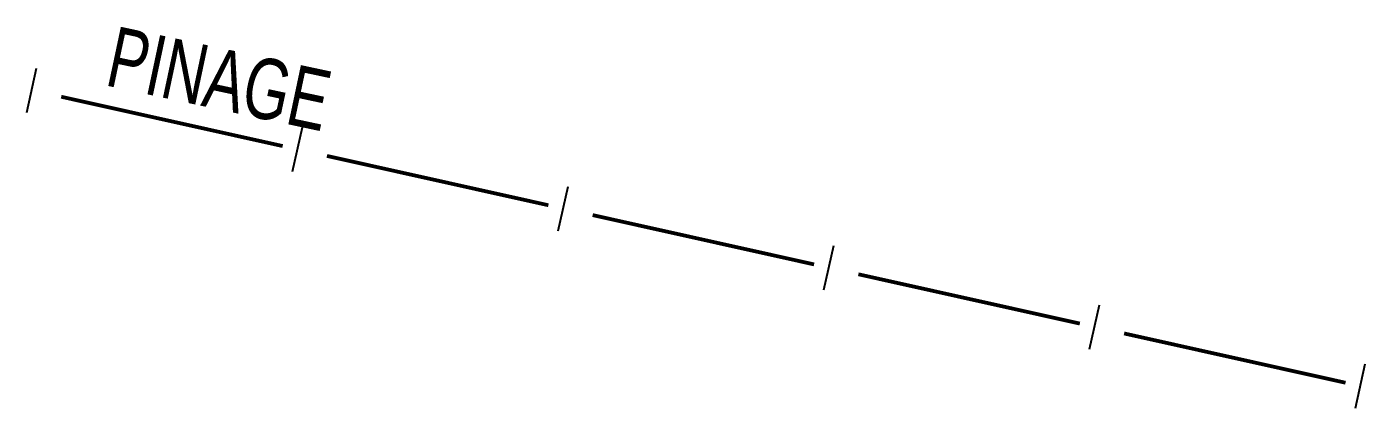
# Model space of a CAD drawing. Extents: x 203665 to 205970, y 4870865 to 4873745.
# Drawn here: x 205464.9 to 205553.4, y 4873319 to 4873344.2 of the extents above; entities that cross this region are included whole.
import ezdxf

# ---------------------------------------------------------------- set-up
doc = ezdxf.new("R2010")
doc.units = 0
doc.header["$LTSCALE"] = 1.5
doc.header["$MEASUREMENT"] = 0
doc.layers.add('LM-LIM-SETORES-BAIRROS', color=250, linetype='CONTINUOUS')
doc.layers.add('SV-TXT-RUA-N-PAV', color=7, linetype='CONTINUOUS')
doc.styles.add('ARIAL', font='ARIAL.SHX')

msp = doc.modelspace()

# ---------------------------------------------------------------- linework, layer by layer
at = {"layer": 'LM-LIM-SETORES-BAIRROS'}
for points in [[(205464.913771, 4873338.556711), (205465.565207, 4873341.485129)], [(205482.484279, 4873334.648098), (205483.135715, 4873337.576516)], [(205500.054787, 4873330.739485), (205500.706222, 4873333.667903)], [(205517.625295, 4873326.830872), (205518.27673, 4873329.75929)], [(205535.195802, 4873322.922259), (205535.847238, 4873325.850677)], [(205552.76631, 4873319.013646), (205553.417746, 4873321.942064)]]:
    msp.add_lwpolyline(points, dxfattribs=at)
at = {"layer": 'LM-LIM-SETORES-BAIRROS', "const_width": 0.25}
for points in [[(205467.191768, 4873339.58663), (205481.833858, 4873336.329452)], [(205484.762275, 4873335.678017), (205499.404365, 4873332.420839)], [(205502.332783, 4873331.769404), (205516.974873, 4873328.512226)], [(205519.903291, 4873327.860791), (205534.545381, 4873324.603613)], [(205537.473799, 4873323.952178), (205552.115889, 4873320.695)]]:
    msp.add_lwpolyline(points, dxfattribs=at)

# ---------------------------------------------------------------- texts
at = {"layer": 'SV-TXT-RUA-N-PAV', "style": 'ARIAL', "width": 0.7}
msp.add_text('PINAGE', height=4, rotation=348, dxfattribs=at).set_placement((205469.99064, 4873340.361701))

doc.saveas('drawing.dxf')
